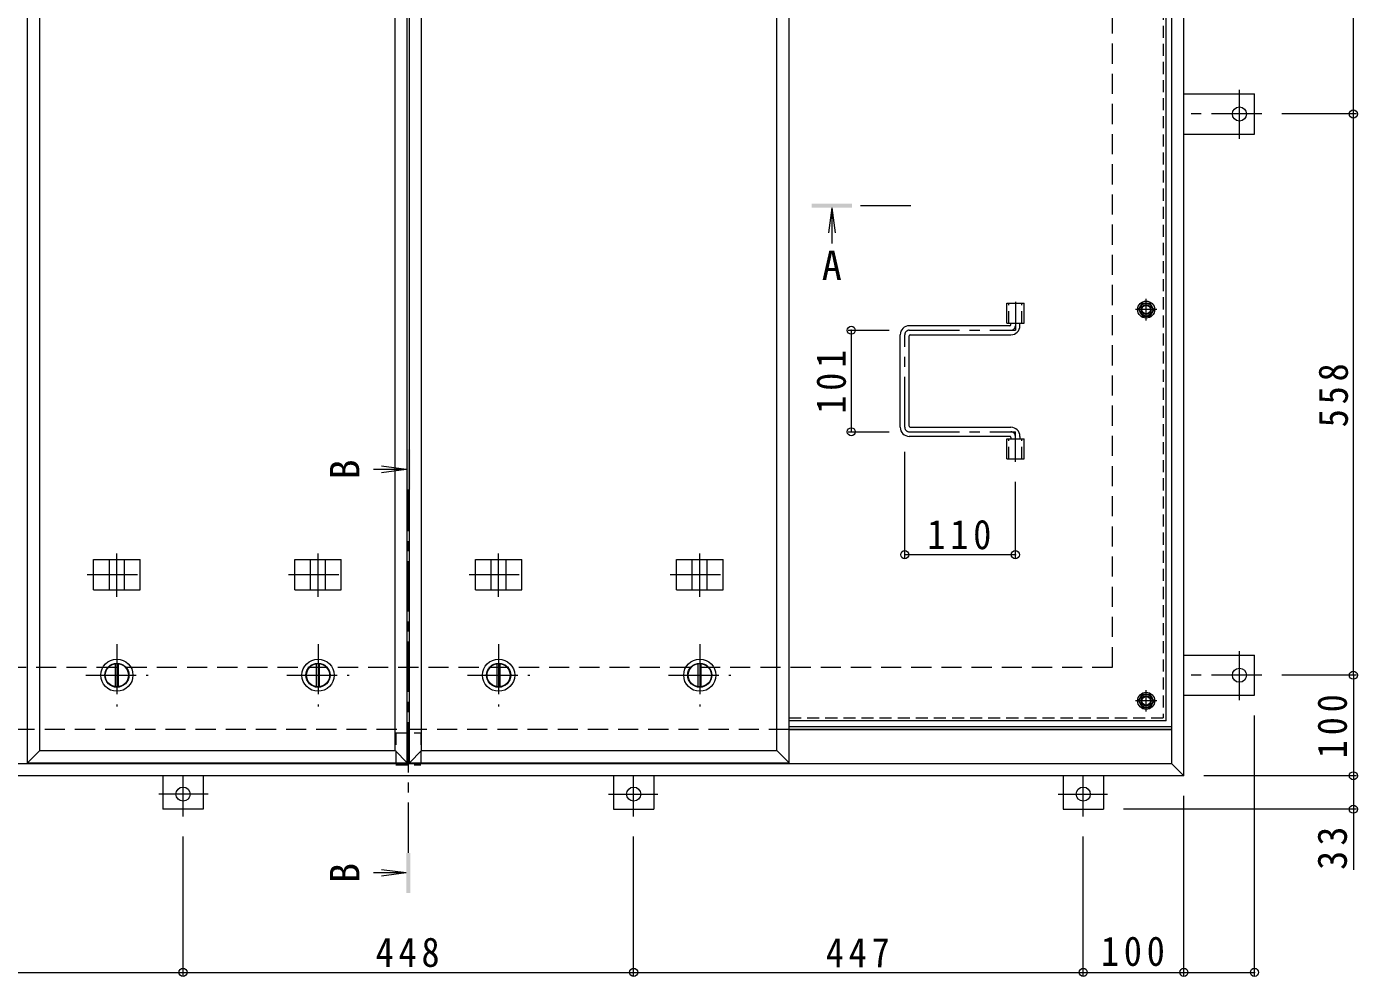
# Model space of a CAD drawing. Units: millimetres at full size, sheet at 1:10. Extents: x -2620 to 2719, y -1962 to 1858.
# Drawn here: x -1841 to -518, y -377 to 568 of the extents above; entities that cross this region are included whole.
import ezdxf
from ezdxf.enums import TextEntityAlignment as Align

# ---------------------------------------------------------------- set-up
doc = ezdxf.new("R2010")
doc.units = ezdxf.units.MM
doc.header["$LTSCALE"] = 10
doc.header["$PDMODE"] = 32
doc.header["$PDSIZE"] = 8
for name, pattern in [('CHAIN1', [8, 5, -1, 1, -1]), ('DASHED1', [1.8, 1.2, -0.6]), ('DASHED2', [3, 2, -1])]:
    doc.linetypes.add(name, pattern=pattern)
for name, color, linetype, lineweight in [('0-1_躯体', 2, 'DASHED2', 9), ('0-2_仕上', 4, 'Continuous', 9), ('0-3_建具', 4, 'Continuous', 9), ('0-5_寸法', 7, 'Continuous', 9), ('0-6_ハッチ', 6, 'Continuous', 9), ('0-7', 5, 'Continuous', 5), ('0-A', 3, 'CHAIN1', 9), ('0-B', 2, 'Continuous', 9), ('0-C', 2, 'Continuous', 9), ('0-E', 3, 'Continuous', 9), ('0-F', 7, 'Continuous', 9)]:
    doc.layers.add(name, color=color, linetype=linetype, lineweight=lineweight)
doc.styles.add('ＭＳ ゴシック', font='')
doc.styles.get('ＭＳ ゴシック').set_extended_font_data('MS Gothic')

msp = doc.modelspace()

# ---------------------------------------------------------------- linework, layer by layer
at = {"layer": '0-1_躯体'}
for p, q in [((-761.35, -69.08), (-761.35, 1030.92)), ((-2161.35, -69.08), (-761.35, -69.08)), ((-1082.85, -131.08), (-2220.35, -131.08))]:
    msp.add_line(p, q, dxfattribs=at)
at = {"layer": '0-1_躯体', "linetype": 'Continuous'}
msp.add_line((-702.35, -131.08), (-1082.85, -131.08), dxfattribs=at)
at = {"layer": '0-2_仕上'}
for p, q in [((-1839.85, -164.08), (-1839.85, 1125.92)), ((-1462.35, -164.08), (-1462.35, 1125.92)), ((-1460.35, -164.08), (-1460.35, 1125.92)), ((-1082.85, -164.08), (-1082.85, 1125.92)), ((-1827.85, -152.08), (-1827.85, 1113.92)), ((-1474.35, -152.08), (-1474.35, 1113.92)), ((-1448.35, -152.08), (-1448.35, 1113.92)), ((-1094.85, -152.08), (-1094.85, 1113.92)), ((-1040.35, 387.67), (-1043.61, 362.89)), ((-1040.35, 387.67), (-1040.35, 352.07)), ((-1040.35, 387.67), (-1037.08, 362.89)), ((-1463.35, 127.46), (-1496.12, 127.46)), ((-1463.35, 127.46), (-1488.13, 130.73)), ((-1463.35, 127.46), (-1488.13, 124.2)), ((-1827.85, -152.08), (-1839.85, -164.08)), ((-1839.85, -164.08), (-1462.35, -164.08)), ((-1463.35, -273.71), (-1496.12, -273.71)), ((-1463.35, -273.71), (-1488.13, -270.45)), ((-1463.35, -273.71), (-1488.13, -276.97))]:
    msp.add_line(p, q, dxfattribs=at)
at = {"layer": '0-2_仕上', "linetype": 'CHAIN1'}
for p, q in [((-961.77, 389.67), (-1020.35, 389.67)), ((-1461.35, -253.71), (-1461.35, 107.46))]:
    msp.add_line(p, q, dxfattribs=at)
at = {"layer": '0-2_仕上', "color": 3}
for p, q in [((-866.5, 272.92), (-866.5, 292.92)), ((-866.5, 292.92), (-849.2, 292.92)), ((-849.2, 272.92), (-849.2, 292.92)), ((-866.5, 272.92), (-849.2, 272.92)), ((-866.5, 137.92), (-866.5, 157.92)), ((-866.5, 157.92), (-849.2, 157.92)), ((-849.2, 137.92), (-849.2, 157.92)), ((-866.5, 137.92), (-849.2, 137.92))]:
    msp.add_line(p, q, dxfattribs=at)
at = {"layer": '0-2_仕上', "color": 3, "linetype": 'DASHED1'}
for p, q in [((-864.2, 272.92), (-864.2, 292.92)), ((-851.5, 272.92), (-851.5, 292.92)), ((-864.2, 137.92), (-864.2, 157.92)), ((-851.5, 137.92), (-851.5, 157.92))]:
    msp.add_line(p, q, dxfattribs=at)
at = {"layer": '0-2_仕上'}
for points in [[(-1827.85, -152.08), (-1474.35, -152.08), (-1462.35, -164.08)], [(-1448.35, -152.08), (-1460.35, -164.08), (-1082.85, -164.08)], [(-1448.35, -152.08), (-1094.85, -152.08), (-1082.85, -164.08)]]:
    msp.add_lwpolyline(points, dxfattribs=at)
for points in [[(-1060.35, 387.67), (-1060.35, 391.67), (-1020.35, 387.67), (-1020.35, 391.67)], [(-1459.35, 147.46), (-1463.35, 147.46), (-1459.35, 107.46), (-1463.35, 107.46)], [(-1463.35, -293.71), (-1459.35, -293.71), (-1463.35, -253.71), (-1459.35, -253.71)]]:
    msp.add_solid(points, dxfattribs=at)
at = {"layer": '0-3_建具', "color": 2}
for p, q in [((-690.35, -177.08), (-690.35, 1138.92)), ((-702.35, -165.08), (-702.35, 1126.92)), ((-702.35, -131.08), (-1082.85, -131.08)), ((-702.35, -165.08), (-2220.35, -165.08)), ((-690.35, -177.08), (-702.35, -165.08)), ((-690.35, -177.08), (-2232.35, -177.08))]:
    msp.add_line(p, q, dxfattribs=at)
at = {"layer": '0-3_建具', "linetype": 'CHAIN1'}
for p, q in [((-1751.1, 0.81), (-1751.1, 44.04)), ((-1551.1, 0.81), (-1551.1, 44.04)), ((-1371.6, 0.81), (-1371.6, 44.04)), ((-1171.6, 0.81), (-1171.6, 44.04)), ((-1780.51, 22.92), (-1721.69, 22.92)), ((-1580.51, 22.92), (-1521.69, 22.92)), ((-1401.01, 22.92), (-1342.19, 22.92)), ((-1201.01, 22.92), (-1142.19, 22.92))]:
    msp.add_line(p, q, dxfattribs=at)
at = {"layer": '0-3_建具'}
for p, q in [((-1774.19, 37.92), (-1728.01, 37.92)), ((-1774.19, 7.92), (-1774.19, 37.92)), ((-1758.6, 7.92), (-1758.6, 37.92)), ((-1743.6, 7.92), (-1743.6, 37.92)), ((-1728.01, 7.92), (-1728.01, 37.92)), ((-1574.19, 37.92), (-1528.01, 37.92)), ((-1574.19, 7.92), (-1574.19, 37.92)), ((-1558.6, 7.92), (-1558.6, 37.92)), ((-1543.6, 7.92), (-1543.6, 37.92)), ((-1528.01, 7.92), (-1528.01, 37.92)), ((-1394.69, 37.92), (-1348.51, 37.92)), ((-1394.69, 7.92), (-1394.69, 37.92)), ((-1379.1, 7.92), (-1379.1, 37.92)), ((-1364.1, 7.92), (-1364.1, 37.92)), ((-1348.51, 7.92), (-1348.51, 37.92)), ((-1194.69, 37.92), (-1148.51, 37.92)), ((-1194.69, 7.92), (-1194.69, 37.92)), ((-1179.1, 7.92), (-1179.1, 37.92)), ((-1164.1, 7.92), (-1164.1, 37.92)), ((-1148.51, 7.92), (-1148.51, 37.92)), ((-1774.19, 7.92), (-1728.01, 7.92)), ((-1574.19, 7.92), (-1528.01, 7.92)), ((-1394.69, 7.92), (-1348.51, 7.92)), ((-1194.69, 7.92), (-1148.51, 7.92))]:
    msp.add_line(p, q, dxfattribs=at)
at = {"layer": '0-5_寸法'}
msp.add_line((-521.83, -210.28), (-521.83, -270.62), dxfattribs=at)
at = {"layer": '0-5_寸法', "linetype": 'DASHED1'}
for points in [[(-1473.65, -134.28), (-1449.05, -134.28), (-1449.05, -166.28)], [(-1473.65, -134.28), (-1473.65, -166.28), (-1449.05, -166.28)]]:
    msp.add_lwpolyline(points, dxfattribs=at)
at = {"layer": '0-6_ハッチ', "linetype": 'CHAIN1'}
for p, q in [((-857.85, 294.3), (-857.85, 265.92)), ((-963.34, 265.92), (-857.85, 265.92)), ((-967.85, 169.43), (-967.85, 261.41)), ((-963.34, 164.92), (-857.85, 164.92)), ((-857.85, 135.04), (-857.85, 164.92))]:
    msp.add_line(p, q, dxfattribs=at)
at = {"layer": '0-6_ハッチ'}
for p, q in [((-863.35, 270.42), (-963.35, 270.42)), ((-862.35, 271.42), (-862.35, 272.92)), ((-853.35, 270.42), (-853.35, 272.92)), ((-972.35, 169.42), (-972.35, 261.42)), ((-963.35, 170.42), (-963.35, 260.42)), ((-962.35, 261.42), (-862.35, 261.42)), ((-863.35, 160.42), (-963.35, 160.42)), ((-962.35, 169.42), (-862.35, 169.42)), ((-862.35, 159.42), (-862.35, 157.92)), ((-853.35, 160.42), (-853.35, 157.92)), ((-1082.85, -128.08), (-702.35, -128.08)), ((-1082.85, -131.08), (-702.35, -131.08))]:
    msp.add_line(p, q, dxfattribs=at)
for centre, radius, start, end in [((-963.35, 261.42), 9, 90, 180), ((-863.35, 271.42), 1, 270, 0), ((-862.35, 270.42), 9, 270, 0), ((-962.35, 260.42), 1, 90, 180), ((-963.35, 169.42), 9, 180, 270), ((-962.35, 170.42), 1, 180, 270), ((-863.35, 159.42), 1, 0, 90), ((-862.35, 160.42), 9, 0, 90)]:
    msp.add_arc(centre, radius, start, end, dxfattribs=at)
at = {"layer": '0-6_ハッチ', "linetype": 'CHAIN1'}
for centre, radius, start, end in [((-963.34, 261.41), 4.51, 90, 180), ((-862.35, 270.42), 4.5, 270.29569, 0), ((-963.34, 169.43), 4.51, 180, 270), ((-862.35, 160.42), 4.5, 0, 89.70431)]:
    msp.add_arc(centre, radius, start, end, dxfattribs=at)
at = {"layer": '0-7'}
for centre, radius in [((-727.85, 286.42), 5), ((-727.85, 286.42), 4.19), ((-727.85, -102.58), 5), ((-727.85, -102.58), 4.19)]:
    msp.add_circle(centre, radius, dxfattribs=at)
at = {"layer": '0-A', "linetype": 'DASHED1'}
for p in [(-711.05, 604.68), (-1082.85, -119.38)]:
    msp.add_line(p, (-711.05, -119.38), dxfattribs=at)
at = {"layer": '0-A', "linetype": 'Continuous'}
for q in [(-707.85, 603.44), (-1082.85, -122.58)]:
    msp.add_line((-707.85, -122.58), q, dxfattribs=at)
at = {"layer": '0-A'}
for p, q in [((-727.85, 275.74), (-727.85, 297.1)), ((-717.17, 286.42), (-738.53, 286.42)), ((-727.85, -113.26), (-727.85, -91.9)), ((-717.17, -102.58), (-738.53, -102.58))]:
    msp.add_line(p, q, dxfattribs=at)
at = {"layer": '0-B'}
for p, q in [((-735.35, 286.42), (-731.6, 292.92)), ((-731.6, 292.92), (-724.1, 292.92)), ((-720.35, 286.42), (-724.1, 292.92)), ((-720.35, 286.42), (-724.1, 279.92)), ((-735.35, -102.58), (-731.6, -96.08)), ((-731.6, -96.08), (-724.1, -96.08)), ((-720.35, -102.58), (-724.1, -96.08)), ((-720.35, -102.58), (-724.1, -109.08))]:
    msp.add_line(p, q, dxfattribs=at)
for points in [[(-735.35, 286.42), (-731.6, 279.92), (-724.1, 279.92)], [(-735.35, -102.58), (-731.6, -109.08), (-724.1, -109.08)]]:
    msp.add_lwpolyline(points, dxfattribs=at)
for centre, radius in [((-727.85, 286.42), 8.5), ((-727.85, 286.42), 6.5), ((-727.85, -102.58), 8.5), ((-727.85, -102.58), 6.5)]:
    msp.add_circle(centre, radius, dxfattribs=at)
at = {"layer": '0-C', "linetype": 'CHAIN1'}
for p, q in [((-1751.1, -46.08), (-1751.1, -108.08)), ((-1551.1, -46.08), (-1551.1, -108.08)), ((-1371.6, -46.08), (-1371.6, -108.08)), ((-1171.6, -46.08), (-1171.6, -108.08)), ((-1782.1, -77.08), (-1720.1, -77.08)), ((-1582.1, -77.08), (-1520.1, -77.08)), ((-1402.6, -77.08), (-1340.6, -77.08)), ((-1202.6, -77.08), (-1140.6, -77.08))]:
    msp.add_line(p, q, dxfattribs=at)
at = {"layer": '0-C'}
for p, q in [((-1752.6, -88.48), (-1752.6, -65.67)), ((-1749.6, -88.48), (-1749.6, -65.67)), ((-1552.6, -88.48), (-1552.6, -65.67)), ((-1549.6, -88.48), (-1549.6, -65.67)), ((-1373.1, -88.48), (-1373.1, -65.67)), ((-1370.1, -88.48), (-1370.1, -65.67)), ((-1173.1, -88.48), (-1173.1, -65.67)), ((-1170.1, -88.48), (-1170.1, -65.67))]:
    msp.add_line(p, q, dxfattribs=at)
for centre, radius in [((-1751.1, -77.08), 16), ((-1751.1, -77.08), 12), ((-1751.1, -77.08), 11.5), ((-1551.1, -77.08), 16), ((-1551.1, -77.08), 12), ((-1551.1, -77.08), 11.5), ((-1371.6, -77.08), 16), ((-1371.6, -77.08), 12), ((-1371.6, -77.08), 11.5), ((-1171.6, -77.08), 16), ((-1171.6, -77.08), 12), ((-1171.6, -77.08), 11.5)]:
    msp.add_circle(centre, radius, dxfattribs=at)
at = {"layer": '0-E', "linetype": 'CHAIN1'}
for p, q in [((-635.15, 456.08), (-635.15, 504.97)), ((-612.99, 480.92), (-690.35, 480.92)), ((-635.15, -101.92), (-635.15, -53.03)), ((-612.99, -77.08), (-690.35, -77.08)), ((-1685.35, -217.43), (-1685.35, -177.28)), ((-1237.35, -217.43), (-1237.35, -177.28)), ((-790.35, -217.43), (-790.35, -177.28)), ((-1660.51, -195.28), (-1709.39, -195.28)), ((-1262.19, -195.28), (-1213.3, -195.28)), ((-815.19, -195.28), (-766.3, -195.28))]:
    msp.add_line(p, q, dxfattribs=at)
at = {"layer": '0-E'}
for p, q in [((-690.35, 500.92), (-620.15, 500.92)), ((-620.15, 460.92), (-620.15, 500.92)), ((-690.35, 460.92), (-620.15, 460.92)), ((-690.35, -57.08), (-620.15, -57.08)), ((-620.15, -97.08), (-620.15, -57.08)), ((-690.35, -97.08), (-620.15, -97.08)), ((-1705.35, -177.08), (-1705.35, -210.28)), ((-1665.35, -177.08), (-1665.35, -210.28)), ((-1257.35, -177.08), (-1257.35, -210.28)), ((-1217.35, -177.08), (-1217.35, -210.28)), ((-810.35, -177.08), (-810.35, -210.28)), ((-770.35, -177.08), (-770.35, -210.28)), ((-1665.35, -210.28), (-1705.35, -210.28)), ((-1257.35, -210.28), (-1217.35, -210.28)), ((-810.35, -210.28), (-770.35, -210.28))]:
    msp.add_line(p, q, dxfattribs=at)
for centre in [(-635.15, 480.92), (-635.15, -77.08), (-1685.35, -195.28), (-1237.35, -195.28), (-790.35, -195.28)]:
    msp.add_circle(centre, 7, dxfattribs=at)
at = {"layer": '0-F'}
for p, q in [((-521.83, 480.92), (-521.83, 1038.92)), ((-518.83, 480.92), (-592.99, 480.92)), ((-521.83, -77.08), (-521.83, 480.92)), ((-1023.98, 265.92), (-983.34, 265.92)), ((-1020.98, 265.92), (-1020.98, 164.92)), ((-1023.98, 164.92), (-983.34, 164.92)), ((-967.85, 39.77), (-967.85, 144.92)), ((-857.85, 39.77), (-857.85, 115.04)), ((-857.85, 42.77), (-967.85, 42.77)), ((-518.83, -77.08), (-592.99, -77.08)), ((-521.83, -77.08), (-521.83, -177.08)), ((-620.15, -375.53), (-620.15, -117.08)), ((-518.83, -177.08), (-670.35, -177.08)), ((-521.83, -177.08), (-521.83, -210.28)), ((-690.35, -375.53), (-690.35, -197.08)), ((-518.83, -210.28), (-750.35, -210.28)), ((-1685.35, -375.53), (-1685.35, -237.43)), ((-1237.35, -375.53), (-1237.35, -237.43)), ((-790.35, -375.53), (-790.35, -237.43)), ((-2132.35, -372.53), (-1685.35, -372.53)), ((-1685.35, -372.53), (-1237.35, -372.53)), ((-1237.35, -372.53), (-790.35, -372.53)), ((-790.35, -372.53), (-690.35, -372.53)), ((-690.35, -372.53), (-620.15, -372.53))]:
    msp.add_line(p, q, dxfattribs=at)
for p in [(-521.83, 480.92), (-1020.98, 265.92), (-1020.98, 164.92), (-967.85, 42.77), (-857.85, 42.77), (-521.83, -77.08), (-521.83, -177.08), (-521.83, -210.28), (-1685.35, -372.53), (-1237.35, -372.53), (-790.35, -372.53), (-690.35, -372.53), (-620.15, -372.53)]:
    msp.add_point(p, dxfattribs=at)

# ---------------------------------------------------------------- texts
at = {"layer": '0-5_寸法', "color": 2, "style": 'ＭＳ ゴシック'}
msp.add_text('A', height=29.33, dxfattribs=at).set_placement((-1050.35, 306.98), align=Align.BOTTOM_LEFT)
for p in [(-1501.21, 117.46), (-1501.21, -283.71)]:
    msp.add_text('B', height=29.33, rotation=90, dxfattribs=at).set_placement(p, align=Align.BOTTOM_LEFT)
at = {"layer": '0-F', "color": 2, "char_height": 29.33, "attachment_point": 7, "rotation": 90, "style": 'ＭＳ ゴシック'}
for s, insert in [('\\T1.27;\\W0.9;101', (-1025.98, 182.92)), ('\\T1.27;\\W0.9;558', (-526.83, 169.42)), ('\\T1.27;\\W0.9;100', (-527.83, -159.58)), ('\\T1.27;\\W0.95;33', (-527.83, -270.62))]:
    msp.add_mtext(s, dxfattribs=dict(at, insert=insert))
at = {"layer": '0-F', "color": 2, "char_height": 29.33, "attachment_point": 7, "style": 'ＭＳ ゴシック'}
for s, insert in [('\\T1.27;\\W0.9;110', (-945.35, 47.77)), ('\\T1.27;\\W0.9;448', (-1493.85, -367.53)), ('\\T1.27;\\W0.9;447', (-1046.35, -367.53)), ('\\T1.27;\\W0.9;100', (-772.85, -366.53))]:
    msp.add_mtext(s, dxfattribs=dict(at, insert=insert))

doc.saveas('drawing.dxf')
